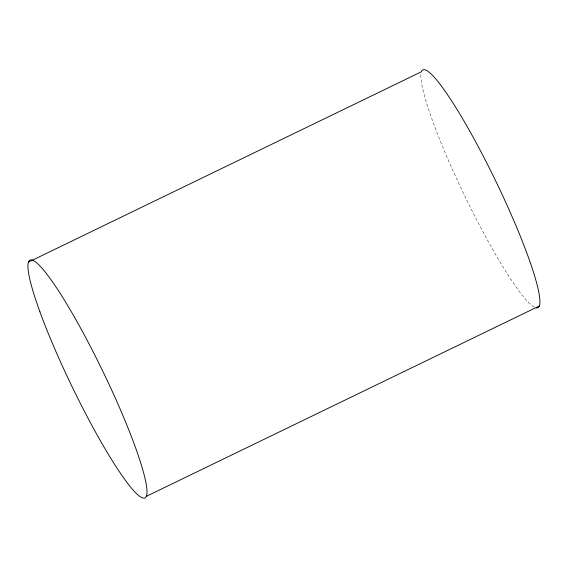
<?xml version="1.0" encoding="UTF-8"?>
<svg xmlns="http://www.w3.org/2000/svg" width="568" height="568" viewBox="0 0 568 568"><rect width="100%" height="100%" fill="white"/><g stroke="black" fill="none" stroke-linecap="round" stroke-linejoin="round"><path stroke-width="0.43" stroke-dasharray="2.84 2.13" d="M534.197 307.089A132.074 17.189 64.2 0 1 464.517 195.463A132.074 17.189 64.2 0 1 421.065 72.945"/><path stroke-width="0.85" d="M28.556 262.061L421.392 71.781A132.074 17.189 64.2 0 1 495.182 179.914A132.074 17.189 64.2 0 1 536.22 307.884M146.608 496.219L539.444 305.939M39.916 311.796A132.074 17.189 64.2 0 0 142.426 497.88A132.074 17.189 64.2 0 0 80.4 327.75A132.074 17.189 64.2 0 0 39.916 311.796"/></g></svg>
